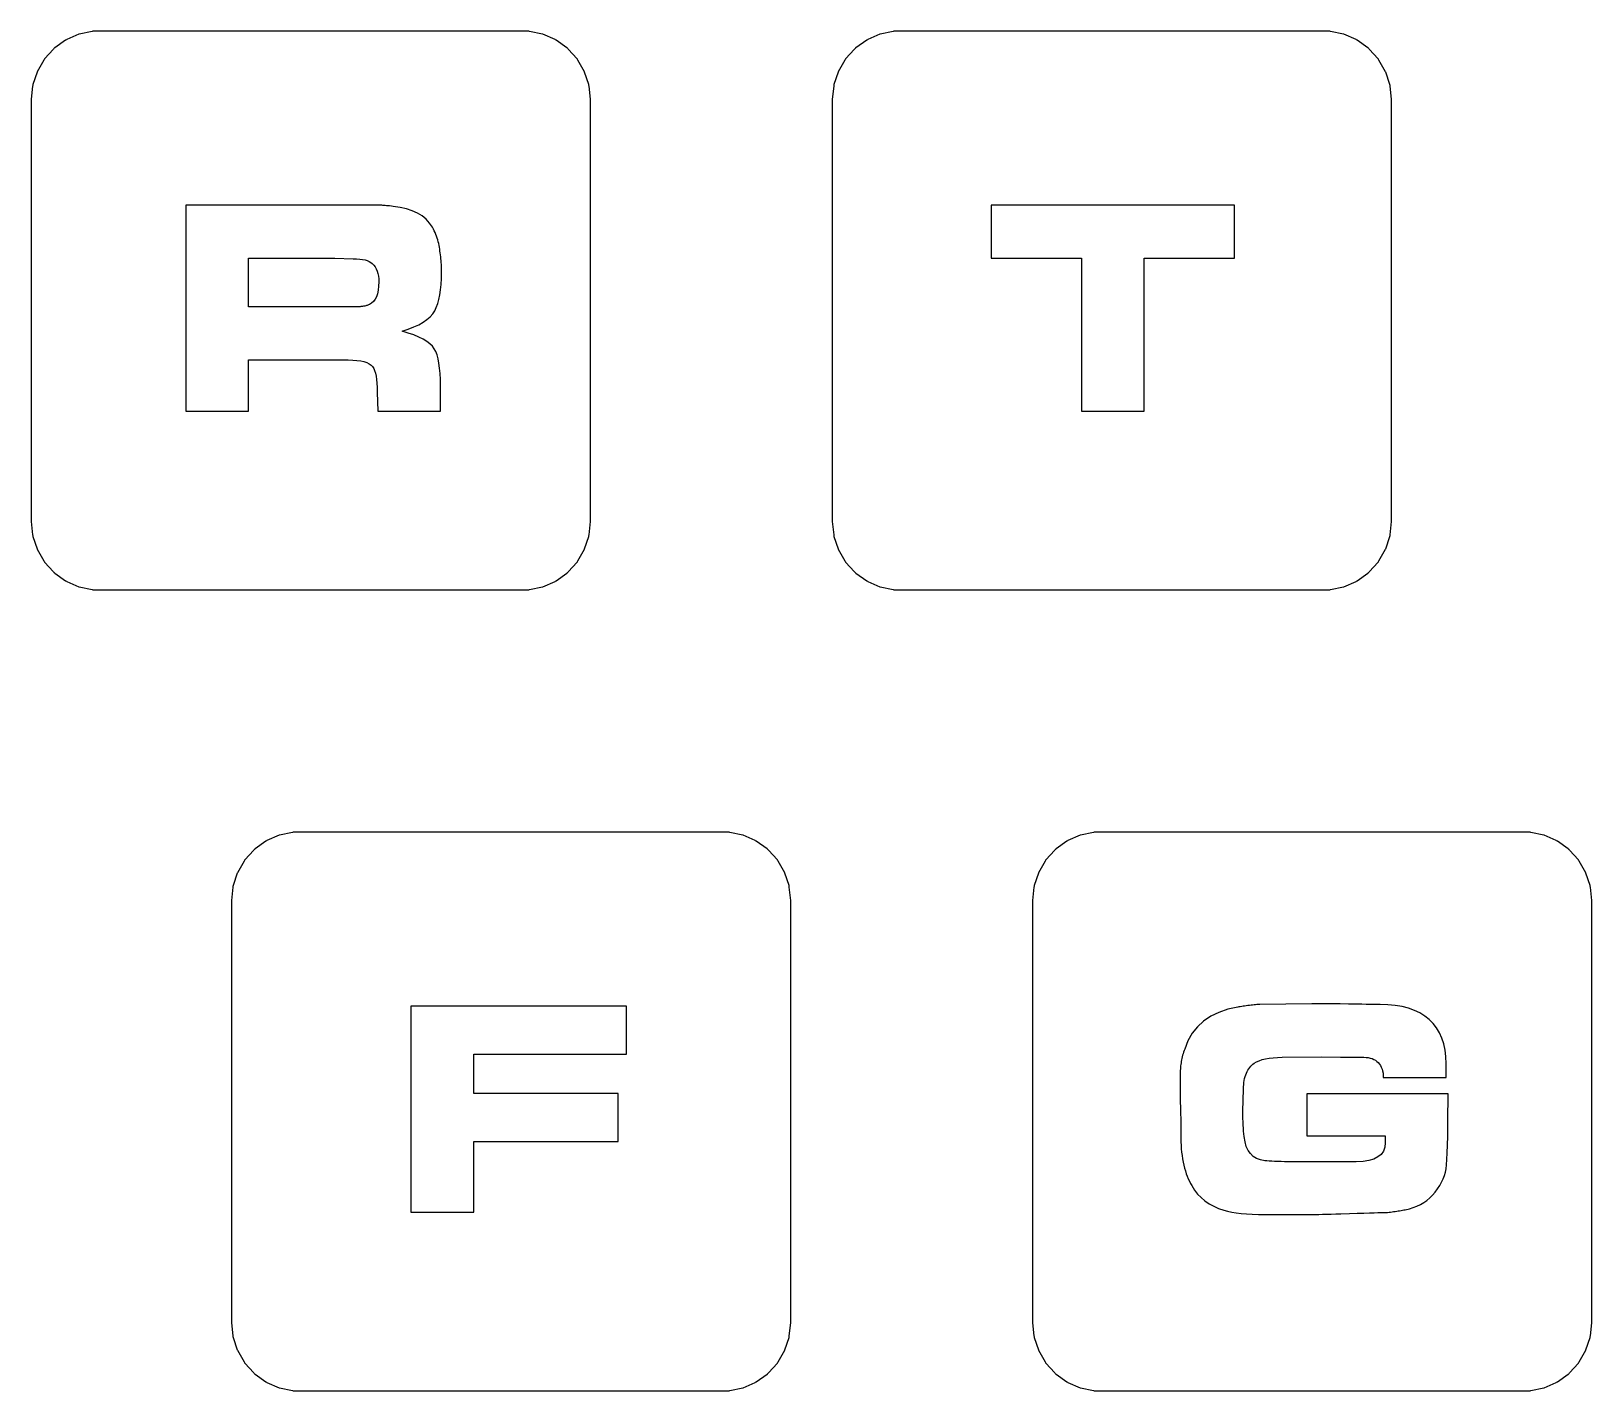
# Model space of a CAD drawing. Header units: millimetres. Extents: x -16 to 249, y -82 to 7.
# Drawn here: x 59.87 to 96.88, y -44.12 to -11.88 of the extents above; entities that cross this region are included whole.
import ezdxf

# ---------------------------------------------------------------- set-up
doc = ezdxf.new("R2010")
doc.units = ezdxf.units.MM
doc.layers.get('0').update_dxf_attribs({"lineweight": 25, "true_color": 0xffffff})

msp = doc.modelspace()

# ---------------------------------------------------------------- linework, layer by layer
for p, q in [((60.6836, -12.0859), (60.4299, -12.2702)), ((60.7008, -12.0783), (60.6836, -12.0859)), ((60.7089, -12.0746), (60.7008, -12.0783)), ((60.9954, -11.9471), (60.7089, -12.0746)), ((61.0042, -11.9452), (60.9954, -11.9471)), ((61.3109, -11.88), (61.0042, -11.9452)), ((61.3293, -11.8761), (61.3109, -11.88)), ((71.6707, -11.8761), (61.3293, -11.8761)), ((71.6891, -11.88), (71.6707, -11.8761)), ((71.9958, -11.9452), (71.6891, -11.88)), ((72.0046, -11.9471), (71.9958, -11.9452)), ((72.2911, -12.0746), (72.0046, -11.9471)), ((72.2992, -12.0783), (72.2911, -12.0746)), ((72.3164, -12.0859), (72.2992, -12.0783)), ((72.5701, -12.2702), (72.3164, -12.0859)), ((79.6836, -12.0859), (79.4299, -12.2702)), ((79.7008, -12.0783), (79.6836, -12.0859)), ((79.7089, -12.0746), (79.7008, -12.0783)), ((79.9954, -11.9471), (79.7089, -12.0746)), ((80.0042, -11.9452), (79.9954, -11.9471)), ((80.3109, -11.88), (80.0042, -11.9452)), ((80.3293, -11.8761), (80.3109, -11.88)), ((90.6707, -11.8761), (80.3293, -11.8761)), ((90.6891, -11.88), (90.6707, -11.8761)), ((90.9958, -11.9452), (90.6891, -11.88)), ((91.0046, -11.9471), (90.9958, -11.9452)), ((91.2911, -12.0746), (91.0046, -11.9471)), ((91.2992, -12.0783), (91.2911, -12.0746)), ((91.3164, -12.0859), (91.2992, -12.0783)), ((91.5701, -12.2702), (91.3164, -12.0859)), ((60.1651, -12.5643), (60.0083, -12.8359)), ((60.1745, -12.548), (60.1651, -12.5643)), ((60.179, -12.5402), (60.1745, -12.548)), ((60.185, -12.5336), (60.179, -12.5402)), ((60.3948, -12.3005), (60.185, -12.5336)), ((60.4074, -12.2866), (60.3948, -12.3005)), ((60.4146, -12.2813), (60.4074, -12.2866)), ((60.4299, -12.2702), (60.4146, -12.2813)), ((72.5854, -12.2813), (72.5701, -12.2702)), ((72.5926, -12.2866), (72.5854, -12.2813)), ((72.6052, -12.3005), (72.5926, -12.2866)), ((72.815, -12.5336), (72.6052, -12.3005)), ((72.821, -12.5402), (72.815, -12.5336)), ((72.8255, -12.548), (72.821, -12.5402)), ((72.8349, -12.5643), (72.8255, -12.548)), ((72.9917, -12.8359), (72.8349, -12.5643)), ((79.1651, -12.5643), (79.0083, -12.8359)), ((79.1745, -12.548), (79.1651, -12.5643)), ((79.179, -12.5402), (79.1745, -12.548)), ((79.185, -12.5336), (79.179, -12.5402)), ((79.3948, -12.3005), (79.185, -12.5336)), ((79.4074, -12.2866), (79.3948, -12.3005)), ((79.4146, -12.2813), (79.4074, -12.2866)), ((79.4299, -12.2702), (79.4146, -12.2813)), ((91.5854, -12.2813), (91.5701, -12.2702)), ((91.5926, -12.2866), (91.5854, -12.2813)), ((91.6052, -12.3005), (91.5926, -12.2866)), ((91.815, -12.5336), (91.6052, -12.3005)), ((91.821, -12.5402), (91.815, -12.5336)), ((91.8255, -12.548), (91.821, -12.5402)), ((91.8349, -12.5643), (91.8255, -12.548)), ((91.9917, -12.8359), (91.8349, -12.5643)), ((60.0056, -12.8444), (59.9086, -13.1426)), ((60.0083, -12.8359), (60.0056, -12.8444)), ((72.9944, -12.8444), (72.9917, -12.8359)), ((73.0914, -13.1426), (72.9944, -12.8444)), ((79.0056, -12.8444), (78.9086, -13.1426)), ((79.0083, -12.8359), (79.0056, -12.8444)), ((91.9944, -12.8444), (91.9917, -12.8359)), ((92.0914, -13.1426), (91.9944, -12.8444)), ((59.9009, -13.1792), (59.8681, -13.4911)), ((59.9028, -13.1605), (59.9009, -13.1792)), ((59.9086, -13.1426), (59.9028, -13.1605)), ((73.0972, -13.1605), (73.0914, -13.1426)), ((73.0991, -13.1792), (73.0972, -13.1605)), ((73.1319, -13.4911), (73.0991, -13.1792)), ((78.9009, -13.1792), (78.8681, -13.4911)), ((78.9028, -13.1605), (78.9009, -13.1792)), ((78.9086, -13.1426), (78.9028, -13.1605)), ((92.0972, -13.1605), (92.0914, -13.1426)), ((92.0991, -13.1792), (92.0972, -13.1605)), ((92.1319, -13.4911), (92.0991, -13.1792)), ((59.8681, -13.4911), (59.8671, -13.5)), ((59.8671, -13.5), (59.8671, -23.5)), ((73.1329, -13.5), (73.1319, -13.4911)), ((73.1329, -23.5), (73.1329, -13.5)), ((78.8681, -13.4911), (78.8671, -13.5)), ((78.8671, -13.5), (78.8671, -23.5)), ((92.1329, -13.5), (92.1319, -13.4911)), ((92.1329, -23.5), (92.1329, -13.5)), ((67.8466, -15.9986), (63.5335, -15.9986)), ((63.5335, -15.9986), (63.5335, -20.8869)), ((67.9053, -15.9987), (67.8466, -15.9986)), ((67.9592, -15.9989), (67.9053, -15.9987)), ((68.0083, -15.9994), (67.9592, -15.9989)), ((68.0526, -16.0001), (68.0083, -15.9994)), ((68.0922, -16.0009), (68.0526, -16.0001)), ((68.127, -16.002), (68.0922, -16.0009)), ((68.157, -16.0033), (68.127, -16.002)), ((68.1823, -16.0047), (68.157, -16.0033)), ((68.2066, -16.0064), (68.1823, -16.0047)), ((68.2336, -16.0086), (68.2066, -16.0064)), ((68.2633, -16.0113), (68.2336, -16.0086)), ((68.2957, -16.0144), (68.2633, -16.0113)), ((68.3309, -16.0179), (68.2957, -16.0144)), ((68.3689, -16.0219), (68.3309, -16.0179)), ((68.4095, -16.0263), (68.3689, -16.0219)), ((68.4529, -16.0311), (68.4095, -16.0263)), ((68.617, -16.054), (68.4529, -16.0311)), ((68.7675, -16.0881), (68.617, -16.054)), ((68.9044, -16.1334), (68.7675, -16.0881)), ((69.0277, -16.1899), (68.9044, -16.1334)), ((69.1373, -16.2576), (69.0277, -16.1899)), ((69.2334, -16.3365), (69.1373, -16.2576)), ((88.4064, -15.9986), (82.6366, -15.9986)), ((82.6366, -15.9986), (82.6366, -17.2581)), ((88.4064, -17.2581), (88.4064, -15.9986)), ((69.3159, -16.4265), (69.2334, -16.3365)), ((69.3847, -16.5278), (69.3159, -16.4265)), ((69.4073, -16.5688), (69.3847, -16.5278)), ((69.4284, -16.6103), (69.4073, -16.5688)), ((69.448, -16.6523), (69.4284, -16.6103)), ((69.4661, -16.6947), (69.448, -16.6523)), ((69.4826, -16.7377), (69.4661, -16.6947)), ((69.4976, -16.7813), (69.4826, -16.7377)), ((69.5111, -16.8253), (69.4976, -16.7813)), ((69.523, -16.8698), (69.5111, -16.8253)), ((69.5319, -16.9137), (69.523, -16.8698)), ((69.5403, -16.9577), (69.5319, -16.9137)), ((69.5482, -17.002), (69.5403, -16.9577)), ((69.5556, -17.0464), (69.5482, -17.002)), ((65.0227, -18.4139), (65.0227, -17.2581)), ((65.0227, -17.2581), (67.0694, -17.2581)), ((67.0694, -17.2581), (67.5048, -17.2734)), ((67.5048, -17.2734), (67.5848, -17.2752)), ((67.5848, -17.2752), (67.6582, -17.2804)), ((67.6582, -17.2804), (67.7247, -17.289)), ((67.7247, -17.289), (67.7845, -17.3011)), ((67.7845, -17.3011), (67.8376, -17.3167)), ((67.8376, -17.3167), (67.884, -17.3357)), ((67.884, -17.3357), (67.9236, -17.3582)), ((67.9236, -17.3582), (67.9565, -17.3842)), ((67.9565, -17.3842), (67.9927, -17.4225)), ((69.5625, -17.091), (69.5556, -17.0464)), ((69.5688, -17.1358), (69.5625, -17.091)), ((69.5747, -17.1808), (69.5688, -17.1358)), ((69.58, -17.226), (69.5747, -17.1808)), ((69.5848, -17.2715), (69.58, -17.226)), ((69.5889, -17.3172), (69.5848, -17.2715)), ((69.5924, -17.3633), (69.5889, -17.3172)), ((69.5953, -17.4097), (69.5924, -17.3633)), ((82.6366, -17.2581), (84.7769, -17.2581)), ((84.7769, -17.2581), (84.7769, -20.8869)), ((86.2661, -20.8869), (86.2661, -17.2581)), ((86.2661, -17.2581), (88.4064, -17.2581)), ((67.9927, -17.4225), (68.0241, -17.4655)), ((68.0241, -17.4655), (68.0507, -17.5132)), ((68.0507, -17.5132), (68.0724, -17.5657)), ((68.0724, -17.5657), (68.0894, -17.623)), ((68.0894, -17.623), (68.1014, -17.685)), ((68.1014, -17.685), (68.1087, -17.7517)), ((68.1087, -17.7517), (68.1111, -17.8232)), ((69.5902, -17.8827), (69.5978, -17.7454)), ((69.5975, -17.4565), (69.5953, -17.4097)), ((69.5991, -17.5035), (69.5975, -17.4565)), ((69.5978, -17.7454), (69.6004, -17.5985)), ((69.6, -17.5508), (69.5991, -17.5035)), ((69.6004, -17.5985), (69.6, -17.5508)), ((68.0796, -18.102), (68.0551, -18.1739)), ((68.0971, -18.0196), (68.0796, -18.102)), ((68.1076, -17.9266), (68.0971, -18.0196)), ((68.1111, -17.8232), (68.1076, -17.9266)), ((69.5368, -18.2375), (69.5597, -18.1288)), ((69.5597, -18.1288), (69.5775, -18.0105)), ((69.5775, -18.0105), (69.5902, -17.8827)), ((67.5781, -18.4139), (65.0227, -18.4139)), ((67.6012, -18.4137), (67.5781, -18.4139)), ((67.6237, -18.4131), (67.6012, -18.4137)), ((67.6457, -18.4122), (67.6237, -18.4131)), ((67.6671, -18.4108), (67.6457, -18.4122)), ((67.6879, -18.4091), (67.6671, -18.4108)), ((67.7081, -18.407), (67.6879, -18.4091)), ((67.7278, -18.4045), (67.7081, -18.407)), ((67.7469, -18.4016), (67.7278, -18.4045)), ((67.7656, -18.3982), (67.7469, -18.4016)), ((67.7839, -18.3942), (67.7656, -18.3982)), ((67.8019, -18.3895), (67.7839, -18.3942)), ((67.8197, -18.3842), (67.8019, -18.3895)), ((67.837, -18.3782), (67.8197, -18.3842)), ((67.8541, -18.3716), (67.837, -18.3782)), ((67.8709, -18.3644), (67.8541, -18.3716)), ((67.8873, -18.3565), (67.8709, -18.3644)), ((67.9398, -18.3266), (67.8873, -18.3565)), ((67.9852, -18.2862), (67.9398, -18.3266)), ((68.0237, -18.2354), (67.9852, -18.2862)), ((68.0551, -18.1739), (68.0237, -18.2354)), ((69.3899, -18.5799), (69.4376, -18.5064)), ((69.4376, -18.5064), (69.4757, -18.4263)), ((69.4757, -18.4263), (69.5088, -18.3367)), ((69.5088, -18.3367), (69.5368, -18.2375)), ((68.9417, -18.8919), (69.0593, -18.8369)), ((69.0593, -18.8369), (69.163, -18.7782)), ((69.163, -18.7782), (69.2526, -18.7158)), ((69.2526, -18.7158), (69.3282, -18.6497)), ((69.3282, -18.6497), (69.3899, -18.5799)), ((68.6645, -18.9909), (68.8101, -18.9432)), ((68.8109, -19.0348), (68.6645, -18.9909)), ((68.8101, -18.9432), (68.9417, -18.8919)), ((68.9426, -19.081), (68.8109, -19.0348)), ((69.0598, -19.1296), (68.9426, -19.081)), ((69.1625, -19.1806), (69.0598, -19.1296)), ((69.2505, -19.2339), (69.1625, -19.1806)), ((69.3241, -19.2896), (69.2505, -19.2339)), ((69.383, -19.3476), (69.3241, -19.2896)), ((69.4274, -19.4079), (69.383, -19.3476)), ((69.4623, -19.4755), (69.4274, -19.4079)), ((69.4924, -19.5553), (69.4623, -19.4755)), ((69.518, -19.6472), (69.4924, -19.5553)), ((65.0227, -20.8869), (65.0227, -19.6734)), ((65.0227, -19.6734), (67.3868, -19.6734)), ((67.3868, -19.6734), (67.4956, -19.6759)), ((67.4956, -19.6759), (67.5938, -19.6833)), ((67.5938, -19.6833), (67.6817, -19.6958)), ((67.6817, -19.6958), (67.7591, -19.7131)), ((67.7591, -19.7131), (67.8262, -19.7355)), ((67.8262, -19.7355), (67.8827, -19.7628)), ((67.8827, -19.7628), (67.9289, -19.795)), ((67.9289, -19.795), (67.9646, -19.8322)), ((67.9646, -19.8322), (67.9904, -19.8728)), ((67.9904, -19.8728), (68.0127, -19.9234)), ((68.0127, -19.9234), (68.0316, -19.9838)), ((68.0316, -19.9838), (68.047, -20.0542)), ((69.5389, -19.7512), (69.518, -19.6472)), ((69.5551, -19.8674), (69.5389, -19.7512)), ((69.5667, -19.9957), (69.5551, -19.8674)), ((68.047, -20.0542), (68.0591, -20.1344)), ((68.0591, -20.1344), (68.0676, -20.2247)), ((68.0676, -20.2247), (68.0728, -20.3248)), ((68.0728, -20.3248), (68.0745, -20.4349)), ((69.5737, -20.1362), (69.5667, -19.9957)), ((69.576, -20.2888), (69.5737, -20.1362)), ((69.576, -20.8869), (69.576, -20.2888)), ((68.0745, -20.4349), (68.0867, -20.8869)), ((63.5335, -20.8869), (65.0227, -20.8869)), ((68.0867, -20.8869), (69.576, -20.8869)), ((84.7769, -20.8869), (86.2661, -20.8869)), ((59.8671, -23.5), (59.8681, -23.5089)), ((59.8681, -23.5089), (59.9009, -23.8208)), ((73.0991, -23.8208), (73.1319, -23.5089)), ((73.1319, -23.5089), (73.1329, -23.5)), ((78.8671, -23.5), (78.8681, -23.5089)), ((78.8681, -23.5089), (78.9009, -23.8208)), ((92.0991, -23.8208), (92.1319, -23.5089)), ((92.1319, -23.5089), (92.1329, -23.5)), ((59.9009, -23.8208), (59.9028, -23.8395)), ((59.9028, -23.8395), (59.9086, -23.8574)), ((59.9086, -23.8574), (60.0056, -24.1556)), ((72.9944, -24.1556), (73.0914, -23.8574)), ((73.0914, -23.8574), (73.0972, -23.8395)), ((73.0972, -23.8395), (73.0991, -23.8208)), ((78.9009, -23.8208), (78.9028, -23.8395)), ((78.9028, -23.8395), (78.9086, -23.8574)), ((78.9086, -23.8574), (79.0056, -24.1556)), ((91.9944, -24.1556), (92.0914, -23.8574)), ((92.0914, -23.8574), (92.0972, -23.8395)), ((92.0972, -23.8395), (92.0991, -23.8208)), ((60.0056, -24.1556), (60.0083, -24.1641)), ((60.0083, -24.1641), (60.1651, -24.4357)), ((72.8349, -24.4357), (72.9917, -24.1641)), ((72.9917, -24.1641), (72.9944, -24.1556)), ((79.0056, -24.1556), (79.0083, -24.1641)), ((79.0083, -24.1641), (79.1651, -24.4357)), ((91.8349, -24.4357), (91.9917, -24.1641)), ((91.9917, -24.1641), (91.9944, -24.1556)), ((60.1651, -24.4357), (60.1745, -24.452)), ((60.1745, -24.452), (60.179, -24.4598)), ((60.179, -24.4598), (60.185, -24.4664)), ((60.185, -24.4664), (60.3948, -24.6995)), ((60.3948, -24.6995), (60.4074, -24.7134)), ((60.4074, -24.7134), (60.4146, -24.7187)), ((60.4146, -24.7187), (60.4299, -24.7298)), ((60.4299, -24.7298), (60.6836, -24.9141)), ((72.3164, -24.9141), (72.5701, -24.7298)), ((72.5701, -24.7298), (72.5854, -24.7187)), ((72.5854, -24.7187), (72.5926, -24.7134)), ((72.5926, -24.7134), (72.6052, -24.6995)), ((72.6052, -24.6995), (72.815, -24.4664)), ((72.815, -24.4664), (72.821, -24.4598)), ((72.821, -24.4598), (72.8255, -24.452)), ((72.8255, -24.452), (72.8349, -24.4357)), ((79.1651, -24.4357), (79.1745, -24.452)), ((79.1745, -24.452), (79.179, -24.4598)), ((79.179, -24.4598), (79.185, -24.4664)), ((79.185, -24.4664), (79.3948, -24.6995)), ((79.3948, -24.6995), (79.4074, -24.7134)), ((79.4074, -24.7134), (79.4146, -24.7187)), ((79.4146, -24.7187), (79.4299, -24.7298)), ((79.4299, -24.7298), (79.6836, -24.9141)), ((91.3164, -24.9141), (91.5701, -24.7298)), ((91.5701, -24.7298), (91.5854, -24.7187)), ((91.5854, -24.7187), (91.5926, -24.7134)), ((91.5926, -24.7134), (91.6052, -24.6995)), ((91.6052, -24.6995), (91.815, -24.4664)), ((91.815, -24.4664), (91.821, -24.4598)), ((91.821, -24.4598), (91.8255, -24.452)), ((91.8255, -24.452), (91.8349, -24.4357)), ((60.6836, -24.9141), (60.7008, -24.9217)), ((60.7008, -24.9217), (60.7089, -24.9254)), ((60.7089, -24.9254), (60.9954, -25.0529)), ((60.9954, -25.0529), (61.0042, -25.0548)), ((61.0042, -25.0548), (61.3109, -25.12)), ((61.3109, -25.12), (61.3293, -25.1239)), ((61.3293, -25.1239), (71.6707, -25.1239)), ((71.6707, -25.1239), (71.6891, -25.12)), ((71.6891, -25.12), (71.9958, -25.0548)), ((71.9958, -25.0548), (72.0046, -25.0529)), ((72.0046, -25.0529), (72.2911, -24.9254)), ((72.2911, -24.9254), (72.2992, -24.9217)), ((72.2992, -24.9217), (72.3164, -24.9141)), ((79.6836, -24.9141), (79.7008, -24.9217)), ((79.7008, -24.9217), (79.7089, -24.9254)), ((79.7089, -24.9254), (79.9954, -25.0529)), ((79.9954, -25.0529), (80.0042, -25.0548)), ((80.0042, -25.0548), (80.3109, -25.12)), ((80.3109, -25.12), (80.3293, -25.1239)), ((80.3293, -25.1239), (90.6707, -25.1239)), ((90.6707, -25.1239), (90.6891, -25.12)), ((90.6891, -25.12), (90.9958, -25.0548)), ((90.9958, -25.0548), (91.0046, -25.0529)), ((91.0046, -25.0529), (91.2911, -24.9254)), ((91.2911, -24.9254), (91.2992, -24.9217)), ((91.2992, -24.9217), (91.3164, -24.9141)), ((65.4336, -31.0859), (65.1799, -31.2702)), ((65.4508, -31.0783), (65.4336, -31.0859)), ((65.4589, -31.0746), (65.4508, -31.0783)), ((65.7454, -30.9471), (65.4589, -31.0746)), ((65.7542, -30.9452), (65.7454, -30.9471)), ((66.0609, -30.88), (65.7542, -30.9452)), ((66.0793, -30.8761), (66.0609, -30.88)), ((76.4207, -30.8761), (66.0793, -30.8761)), ((76.4391, -30.88), (76.4207, -30.8761)), ((76.7458, -30.9452), (76.4391, -30.88)), ((76.7546, -30.9471), (76.7458, -30.9452)), ((77.0411, -31.0746), (76.7546, -30.9471)), ((77.0492, -31.0783), (77.0411, -31.0746)), ((77.0664, -31.0859), (77.0492, -31.0783)), ((77.3201, -31.2702), (77.0664, -31.0859)), ((84.4336, -31.0859), (84.1799, -31.2702)), ((84.4508, -31.0783), (84.4336, -31.0859)), ((84.4589, -31.0746), (84.4508, -31.0783)), ((84.7454, -30.9471), (84.4589, -31.0746)), ((84.7542, -30.9452), (84.7454, -30.9471)), ((85.0609, -30.88), (84.7542, -30.9452)), ((85.0793, -30.8761), (85.0609, -30.88)), ((95.4207, -30.8761), (85.0793, -30.8761)), ((95.4391, -30.88), (95.4207, -30.8761)), ((95.7458, -30.9452), (95.4391, -30.88)), ((95.7546, -30.9471), (95.7458, -30.9452)), ((96.0411, -31.0746), (95.7546, -30.9471)), ((96.0492, -31.0783), (96.0411, -31.0746)), ((96.0664, -31.0859), (96.0492, -31.0783)), ((96.3201, -31.2702), (96.0664, -31.0859)), ((65.1448, -31.3005), (64.935, -31.5336)), ((65.1574, -31.2866), (65.1448, -31.3005)), ((65.1646, -31.2813), (65.1574, -31.2866)), ((65.1799, -31.2702), (65.1646, -31.2813)), ((77.3354, -31.2813), (77.3201, -31.2702)), ((77.3426, -31.2866), (77.3354, -31.2813)), ((77.3552, -31.3005), (77.3426, -31.2866)), ((77.565, -31.5336), (77.3552, -31.3005)), ((84.1448, -31.3005), (83.935, -31.5336)), ((84.1574, -31.2866), (84.1448, -31.3005)), ((84.1646, -31.2813), (84.1574, -31.2866)), ((84.1799, -31.2702), (84.1646, -31.2813)), ((96.3354, -31.2813), (96.3201, -31.2702)), ((96.3426, -31.2866), (96.3354, -31.2813)), ((96.3552, -31.3005), (96.3426, -31.2866)), ((96.565, -31.5336), (96.3552, -31.3005)), ((64.9151, -31.5643), (64.7583, -31.8359)), ((64.9245, -31.548), (64.9151, -31.5643)), ((64.929, -31.5402), (64.9245, -31.548)), ((64.935, -31.5336), (64.929, -31.5402)), ((77.571, -31.5402), (77.565, -31.5336)), ((77.5755, -31.548), (77.571, -31.5402)), ((77.5849, -31.5643), (77.5755, -31.548)), ((77.7417, -31.8359), (77.5849, -31.5643)), ((83.9151, -31.5643), (83.7583, -31.8359)), ((83.9245, -31.548), (83.9151, -31.5643)), ((83.929, -31.5402), (83.9245, -31.548)), ((83.935, -31.5336), (83.929, -31.5402)), ((96.571, -31.5402), (96.565, -31.5336)), ((96.5755, -31.548), (96.571, -31.5402)), ((96.5849, -31.5643), (96.5755, -31.548)), ((96.7417, -31.8359), (96.5849, -31.5643)), ((64.6509, -32.1792), (64.6181, -32.4911)), ((64.6528, -32.1605), (64.6509, -32.1792)), ((64.6586, -32.1426), (64.6528, -32.1605)), ((64.7556, -31.8444), (64.6586, -32.1426)), ((64.7583, -31.8359), (64.7556, -31.8444)), ((77.7444, -31.8444), (77.7417, -31.8359)), ((77.8414, -32.1426), (77.7444, -31.8444)), ((77.8472, -32.1605), (77.8414, -32.1426)), ((77.8491, -32.1792), (77.8472, -32.1605)), ((77.8819, -32.4911), (77.8491, -32.1792)), ((83.6509, -32.1792), (83.6181, -32.4911)), ((83.6528, -32.1605), (83.6509, -32.1792)), ((83.6586, -32.1426), (83.6528, -32.1605)), ((83.7556, -31.8444), (83.6586, -32.1426)), ((83.7583, -31.8359), (83.7556, -31.8444)), ((96.7444, -31.8444), (96.7417, -31.8359)), ((96.8414, -32.1426), (96.7444, -31.8444)), ((96.8472, -32.1605), (96.8414, -32.1426)), ((96.8491, -32.1792), (96.8472, -32.1605)), ((96.8819, -32.4911), (96.8491, -32.1792)), ((64.6181, -32.4911), (64.6171, -32.5)), ((64.6171, -32.5), (64.6171, -42.5)), ((77.8829, -32.5), (77.8819, -32.4911)), ((77.8829, -42.5), (77.8829, -32.5)), ((83.6181, -32.4911), (83.6171, -32.5)), ((83.6171, -32.5), (83.6171, -42.5)), ((96.8829, -32.5), (96.8819, -32.4911)), ((96.8829, -42.5), (96.8829, -32.5)), ((73.99, -34.9986), (68.8753, -34.9986)), ((68.8753, -34.9986), (68.8753, -39.8869)), ((73.99, -36.139), (73.99, -34.9986)), ((88.0345, -35.1481), (87.8436, -35.2414)), ((88.248, -35.0754), (88.0345, -35.1481)), ((88.4839, -35.0233), (88.248, -35.0754)), ((88.5141, -35.0182), (88.4839, -35.0233)), ((88.5455, -35.0131), (88.5141, -35.0182)), ((88.5784, -35.008), (88.5455, -35.0131)), ((88.6125, -35.0029), (88.5784, -35.008)), ((88.6481, -34.9978), (88.6125, -35.0029)), ((88.6849, -34.9927), (88.6481, -34.9978)), ((88.7231, -34.9876), (88.6849, -34.9927)), ((88.7626, -34.9825), (88.7231, -34.9876)), ((88.8017, -34.9778), (88.7626, -34.9825)), ((88.8385, -34.9736), (88.8017, -34.9778)), ((88.8731, -34.9701), (88.8385, -34.9736)), ((88.9055, -34.9672), (88.8731, -34.9701)), ((88.9357, -34.965), (88.9055, -34.9672)), ((88.9636, -34.9634), (88.9357, -34.965)), ((88.9894, -34.9624), (88.9636, -34.9634)), ((89.0128, -34.9621), (88.9894, -34.9624)), ((90.2417, -34.9429), (89.0128, -34.9621)), ((90.3356, -34.943), (90.2417, -34.9429)), ((90.4304, -34.9434), (90.3356, -34.943)), ((90.5259, -34.9439), (90.4304, -34.9434)), ((90.6221, -34.9447), (90.5259, -34.9439)), ((90.7192, -34.9457), (90.6221, -34.9447)), ((90.8169, -34.947), (90.7192, -34.9457)), ((90.9155, -34.9484), (90.8169, -34.947)), ((91.1152, -34.9519), (90.9155, -34.9484)), ((91.2172, -34.9536), (91.1152, -34.9519)), ((91.3207, -34.9552), (91.2172, -34.9536)), ((91.4258, -34.9567), (91.3207, -34.9552)), ((91.5323, -34.9582), (91.4258, -34.9567)), ((91.6404, -34.9596), (91.5323, -34.9582)), ((91.75, -34.9609), (91.6404, -34.9596)), ((91.8612, -34.9621), (91.75, -34.9609)), ((92.0476, -34.9677), (91.8612, -34.9621)), ((92.2225, -34.9844), (92.0476, -34.9677)), ((92.3859, -35.0123), (92.2225, -34.9844)), ((92.5376, -35.0514), (92.3859, -35.0123)), ((92.6778, -35.1016), (92.5376, -35.0514)), ((92.8064, -35.1629), (92.6778, -35.1016)), ((92.9235, -35.2354), (92.8064, -35.1629)), ((87.5292, -35.4901), (87.4058, -35.6453)), ((87.6752, -35.3554), (87.5292, -35.4901)), ((87.8436, -35.2414), (87.6752, -35.3554)), ((93.0289, -35.3191), (92.9235, -35.2354)), ((93.1224, -35.4135), (93.0289, -35.3191)), ((93.2034, -35.5183), (93.1224, -35.4135)), ((93.2719, -35.6335), (93.2034, -35.5183)), ((87.3049, -35.8212), (87.2265, -36.0177)), ((87.4058, -35.6453), (87.3049, -35.8212)), ((93.328, -35.7591), (93.2719, -35.6335)), ((93.3716, -35.8951), (93.328, -35.7591)), ((93.4028, -36.0415), (93.3716, -35.8951)), ((70.3645, -37.0722), (70.3645, -36.139)), ((70.3645, -36.139), (73.99, -36.139)), ((87.1518, -36.2754), (87.1452, -36.3112)), ((87.1594, -36.2394), (87.1518, -36.2754)), ((87.1681, -36.2031), (87.1594, -36.2394)), ((87.1777, -36.1665), (87.1681, -36.2031)), ((87.1884, -36.1297), (87.1777, -36.1665)), ((87.2001, -36.0926), (87.1884, -36.1297)), ((87.2128, -36.0553), (87.2001, -36.0926)), ((87.2265, -36.0177), (87.2128, -36.0553)), ((88.9955, -36.2942), (89.0675, -36.2697)), ((89.0675, -36.2697), (89.1471, -36.2496)), ((89.1471, -36.2496), (89.2343, -36.234)), ((89.2343, -36.234), (89.3292, -36.2229)), ((89.3292, -36.2229), (89.4317, -36.2162)), ((89.4317, -36.2162), (89.5418, -36.214)), ((89.5418, -36.214), (90.4695, -36.2025)), ((90.4695, -36.2025), (90.9235, -36.2092)), ((90.9235, -36.2092), (90.9904, -36.2101)), ((90.9904, -36.2101), (91.0567, -36.211)), ((91.0567, -36.211), (91.1214, -36.2118)), ((91.1214, -36.2118), (91.1844, -36.2125)), ((91.1844, -36.2125), (91.2457, -36.213)), ((91.2457, -36.213), (91.3054, -36.2134)), ((91.3054, -36.2134), (91.3634, -36.2137)), ((91.3634, -36.2137), (91.4198, -36.2139)), ((91.4198, -36.2139), (91.4746, -36.214)), ((91.4746, -36.214), (91.528, -36.2159)), ((91.528, -36.2159), (91.5783, -36.2218)), ((91.5783, -36.2218), (91.6256, -36.2317)), ((91.6256, -36.2317), (91.6699, -36.2455)), ((91.6699, -36.2455), (91.7111, -36.2632)), ((91.7111, -36.2632), (91.7492, -36.2849)), ((93.4215, -36.1983), (93.4028, -36.0415)), ((93.4277, -36.3655), (93.4215, -36.1983)), ((87.1211, -36.5608), (87.1167, -36.9592)), ((87.1223, -36.5252), (87.1211, -36.5608)), ((87.1242, -36.4895), (87.1223, -36.5252)), ((87.1269, -36.4538), (87.1242, -36.4895)), ((87.1303, -36.4182), (87.1269, -36.4538)), ((87.1345, -36.3825), (87.1303, -36.4182)), ((87.1395, -36.3469), (87.1345, -36.3825)), ((87.1452, -36.3112), (87.1395, -36.3469)), ((88.66, -36.6716), (88.6736, -36.6301)), ((88.6736, -36.6301), (88.6893, -36.5908)), ((88.6893, -36.5908), (88.7069, -36.5537)), ((88.7069, -36.5537), (88.7261, -36.5188)), ((88.7261, -36.5188), (88.7468, -36.4862)), ((88.7468, -36.4862), (88.7692, -36.4558)), ((88.7692, -36.4558), (88.7931, -36.4277)), ((88.7931, -36.4277), (88.8187, -36.4017)), ((88.8187, -36.4017), (88.8458, -36.378)), ((88.8458, -36.378), (88.8745, -36.3565)), ((88.8745, -36.3565), (88.9312, -36.3231)), ((88.9312, -36.3231), (88.9955, -36.2942)), ((91.7492, -36.2849), (91.7843, -36.3105)), ((91.7843, -36.3105), (91.8163, -36.3401)), ((91.8163, -36.3401), (91.845, -36.3732)), ((91.845, -36.3732), (91.8698, -36.4095)), ((91.8698, -36.4095), (91.8907, -36.4489)), ((91.8907, -36.4489), (91.9079, -36.4916)), ((91.9079, -36.4916), (91.9213, -36.5374)), ((91.9213, -36.5374), (91.9308, -36.5864)), ((91.9308, -36.5864), (91.9365, -36.6386)), ((91.9365, -36.6386), (91.9384, -36.694)), ((93.4277, -36.694), (93.4277, -36.3655)), ((87.1167, -36.9592), (87.1169, -36.9841)), ((87.1169, -36.9841), (87.1177, -37.028)), ((88.6059, -37.4931), (88.6222, -36.9676)), ((88.6222, -36.9676), (88.6232, -36.9127)), ((88.6232, -36.9127), (88.6264, -36.86)), ((88.6264, -36.86), (88.6316, -36.8096)), ((88.6316, -36.8096), (88.639, -36.7614)), ((88.639, -36.7614), (88.6484, -36.7154)), ((88.6484, -36.7154), (88.66, -36.6716)), ((91.9384, -36.694), (93.4277, -36.694)), ((73.7906, -37.0722), (70.3645, -37.0722)), ((73.7906, -38.2126), (73.7906, -37.0722)), ((87.1177, -37.028), (87.119, -37.091)), ((87.119, -37.091), (87.1207, -37.1732)), ((87.1207, -37.1732), (87.123, -37.2745)), ((87.123, -37.2745), (87.1258, -37.3948)), ((93.4725, -37.0818), (90.1277, -37.0818)), ((90.1277, -37.0818), (90.1277, -38.0802)), ((93.4717, -37.5612), (93.4725, -37.2568)), ((93.4725, -37.2568), (93.4725, -37.0818)), ((87.1258, -37.3948), (87.1291, -37.5343)), ((87.1291, -37.5343), (87.1329, -37.6928)), ((87.1329, -37.6928), (87.1339, -37.7363)), ((87.1339, -37.7363), (87.1347, -37.783)), ((88.6064, -37.5809), (88.6059, -37.4931)), ((88.608, -37.6652), (88.6064, -37.5809)), ((88.6105, -37.7459), (88.608, -37.6652)), ((88.6141, -37.8231), (88.6105, -37.7459)), ((93.4695, -37.8359), (93.4717, -37.5612)), ((87.1347, -37.783), (87.1354, -37.8331)), ((87.1354, -37.8331), (87.136, -37.8864)), ((87.136, -37.8864), (87.1364, -37.9431)), ((87.1364, -37.9431), (87.1368, -38.0031)), ((87.1368, -38.0031), (87.1369, -38.0664)), ((87.1369, -38.0664), (87.137, -38.133)), ((88.6187, -37.8966), (88.6141, -37.8231)), ((88.6243, -37.9666), (88.6187, -37.8966)), ((88.6309, -38.0331), (88.6243, -37.9666)), ((88.6385, -38.096), (88.6309, -38.0331)), ((88.6577, -38.2189), (88.6385, -38.096)), ((90.1277, -38.0802), (91.9832, -38.0802)), ((91.9832, -38.0802), (91.9832, -38.2422)), ((93.4608, -38.2957), (93.4659, -38.0807)), ((93.4659, -38.0807), (93.4695, -37.8359)), ((70.3645, -39.8869), (70.3645, -38.2126)), ((70.3645, -38.2126), (73.7906, -38.2126)), ((87.137, -38.133), (87.1381, -38.2196)), ((87.1381, -38.2196), (87.1413, -38.3043)), ((87.1413, -38.3043), (87.1467, -38.387)), ((87.1467, -38.387), (87.1543, -38.4677)), ((87.1543, -38.4677), (87.164, -38.5465)), ((88.6889, -38.3272), (88.6577, -38.2189)), ((88.732, -38.4206), (88.6889, -38.3272)), ((88.787, -38.4993), (88.732, -38.4206)), ((91.9402, -38.4384), (91.8865, -38.5155)), ((91.9725, -38.3473), (91.9402, -38.4384)), ((91.9832, -38.2422), (91.9725, -38.3473)), ((93.4461, -38.6363), (93.4542, -38.4809)), ((93.4542, -38.4809), (93.4608, -38.2957)), ((87.164, -38.5465), (87.1759, -38.6232)), ((87.1759, -38.6232), (87.19, -38.698)), ((87.19, -38.698), (87.2062, -38.7709)), ((87.2062, -38.7709), (87.2243, -38.8413)), ((87.2243, -38.8413), (87.2438, -38.909)), ((88.854, -38.5632), (88.787, -38.4993)), ((88.933, -38.6124), (88.854, -38.5632)), ((89.0239, -38.6467), (88.933, -38.6124)), ((89.1268, -38.6663), (89.0239, -38.6467)), ((89.1756, -38.6721), (89.1268, -38.6663)), ((89.2305, -38.677), (89.1756, -38.6721)), ((89.2916, -38.6812), (89.2305, -38.677)), ((89.3587, -38.6846), (89.2916, -38.6812)), ((89.4319, -38.6873), (89.3587, -38.6846)), ((89.5113, -38.6892), (89.4319, -38.6873)), ((89.5967, -38.6904), (89.5113, -38.6892)), ((89.6883, -38.6908), (89.5967, -38.6904)), ((91.2955, -38.6908), (89.6883, -38.6908)), ((91.4567, -38.6837), (91.2955, -38.6908)), ((91.5964, -38.6627), (91.4567, -38.6837)), ((91.7146, -38.6277), (91.5964, -38.6627)), ((91.8113, -38.5786), (91.7146, -38.6277)), ((91.8865, -38.5155), (91.8113, -38.5786)), ((93.4104, -38.9382), (93.4257, -38.8577)), ((93.4257, -38.8577), (93.4366, -38.7619)), ((93.4366, -38.7619), (93.4461, -38.6363)), ((87.2438, -38.909), (87.2649, -38.974)), ((87.2649, -38.974), (87.2876, -39.0363)), ((87.2876, -39.0363), (87.3117, -39.0958)), ((87.3117, -39.0958), (87.3374, -39.1526)), ((87.3374, -39.1526), (87.3646, -39.2066)), ((87.3646, -39.2066), (87.3933, -39.2579)), ((93.2774, -39.2548), (93.3214, -39.1765)), ((93.3214, -39.1765), (93.3582, -39.0977)), ((93.3582, -39.0977), (93.3879, -39.0182)), ((93.3879, -39.0182), (93.4104, -38.9382)), ((87.3933, -39.2579), (87.4587, -39.3615)), ((87.4587, -39.3615), (87.5327, -39.4563)), ((87.5327, -39.4563), (87.6154, -39.5423)), ((87.6154, -39.5423), (87.7066, -39.6196)), ((92.9705, -39.6083), (93.0387, -39.5503)), ((93.0387, -39.5503), (93.1022, -39.4862)), ((93.1022, -39.4862), (93.1678, -39.4097)), ((93.1678, -39.4097), (93.2262, -39.3325)), ((93.2262, -39.3325), (93.2774, -39.2548)), ((68.8753, -39.8869), (70.3645, -39.8869)), ((87.7066, -39.6196), (87.8066, -39.688)), ((87.8066, -39.688), (87.9152, -39.7477)), ((87.9152, -39.7477), (88.0324, -39.7986)), ((88.0324, -39.7986), (88.1583, -39.8407)), ((88.1583, -39.8407), (88.2457, -39.8646)), ((88.2457, -39.8646), (88.343, -39.8853)), ((88.343, -39.8853), (88.4501, -39.9028)), ((88.4501, -39.9028), (88.5673, -39.9171)), ((88.5673, -39.9171), (88.6943, -39.9283)), ((88.6943, -39.9283), (88.8312, -39.9362)), ((88.8312, -39.9362), (88.9781, -39.941)), ((88.9781, -39.941), (89.1349, -39.9426)), ((89.1349, -39.9426), (90.1725, -39.9426)), ((90.1725, -39.9426), (90.2431, -39.9423)), ((90.2431, -39.9423), (90.3207, -39.9416)), ((90.3207, -39.9416), (90.4053, -39.9403)), ((90.4053, -39.9403), (90.497, -39.9385)), ((90.497, -39.9385), (90.5956, -39.9361)), ((90.5956, -39.9361), (90.7012, -39.9333)), ((90.7012, -39.9333), (90.8138, -39.93)), ((90.8138, -39.93), (90.9334, -39.9261)), ((90.9334, -39.9261), (91.1365, -39.9193)), ((91.1365, -39.9193), (91.3164, -39.9134)), ((91.3164, -39.9134), (91.4732, -39.9085)), ((91.4732, -39.9085), (91.6068, -39.9044)), ((91.6068, -39.9044), (91.7173, -39.9012)), ((91.7173, -39.9012), (91.8047, -39.899)), ((91.8047, -39.899), (91.8689, -39.8976)), ((91.8689, -39.8976), (91.9418, -39.8968)), ((91.9418, -39.8968), (91.9743, -39.8958)), ((91.9743, -39.8958), (92.0074, -39.894)), ((92.0074, -39.894), (92.0412, -39.8916)), ((92.0412, -39.8916), (92.0756, -39.8884)), ((92.0756, -39.8884), (92.1106, -39.8846)), ((92.1106, -39.8846), (92.1463, -39.88)), ((92.1463, -39.88), (92.1826, -39.8748)), ((92.1826, -39.8748), (92.2189, -39.8692)), ((92.2189, -39.8692), (92.2548, -39.8635)), ((92.2548, -39.8635), (92.2901, -39.8577)), ((92.2901, -39.8577), (92.325, -39.8519)), ((92.325, -39.8519), (92.3593, -39.846)), ((92.3593, -39.846), (92.3932, -39.8401)), ((92.3932, -39.8401), (92.4265, -39.8341)), ((92.4265, -39.8341), (92.4593, -39.828)), ((92.4593, -39.828), (92.5566, -39.8066)), ((92.5566, -39.8066), (92.649, -39.7792)), ((92.649, -39.7792), (92.7366, -39.7456)), ((92.7366, -39.7456), (92.8194, -39.7059)), ((92.8194, -39.7059), (92.8974, -39.6602)), ((92.8974, -39.6602), (92.9705, -39.6083)), ((64.6171, -42.5), (64.6181, -42.5089)), ((64.6181, -42.5089), (64.6509, -42.8208)), ((77.8491, -42.8208), (77.8819, -42.5089)), ((77.8819, -42.5089), (77.8829, -42.5)), ((83.6171, -42.5), (83.6181, -42.5089)), ((83.6181, -42.5089), (83.6509, -42.8208)), ((96.8491, -42.8208), (96.8819, -42.5089)), ((96.8819, -42.5089), (96.8829, -42.5)), ((64.6509, -42.8208), (64.6528, -42.8395)), ((64.6528, -42.8395), (64.6586, -42.8574)), ((64.6586, -42.8574), (64.7556, -43.1556)), ((77.7444, -43.1556), (77.8414, -42.8574)), ((77.8414, -42.8574), (77.8472, -42.8395)), ((77.8472, -42.8395), (77.8491, -42.8208)), ((83.6509, -42.8208), (83.6528, -42.8395)), ((83.6528, -42.8395), (83.6586, -42.8574)), ((83.6586, -42.8574), (83.7556, -43.1556)), ((96.7444, -43.1556), (96.8414, -42.8574)), ((96.8414, -42.8574), (96.8472, -42.8395)), ((96.8472, -42.8395), (96.8491, -42.8208)), ((64.7556, -43.1556), (64.7583, -43.1641)), ((64.7583, -43.1641), (64.9151, -43.4357)), ((77.5849, -43.4357), (77.7417, -43.1641)), ((77.7417, -43.1641), (77.7444, -43.1556)), ((83.7556, -43.1556), (83.7583, -43.1641)), ((83.7583, -43.1641), (83.9151, -43.4357)), ((96.5849, -43.4357), (96.7417, -43.1641)), ((96.7417, -43.1641), (96.7444, -43.1556)), ((64.9151, -43.4357), (64.9245, -43.452)), ((64.9245, -43.452), (64.929, -43.4598)), ((64.929, -43.4598), (64.935, -43.4664)), ((64.935, -43.4664), (65.1448, -43.6995)), ((77.3552, -43.6995), (77.565, -43.4664)), ((77.565, -43.4664), (77.571, -43.4598)), ((77.571, -43.4598), (77.5755, -43.452)), ((77.5755, -43.452), (77.5849, -43.4357)), ((83.9151, -43.4357), (83.9245, -43.452)), ((83.9245, -43.452), (83.929, -43.4598)), ((83.929, -43.4598), (83.935, -43.4664)), ((83.935, -43.4664), (84.1448, -43.6995)), ((96.3552, -43.6995), (96.565, -43.4664)), ((96.565, -43.4664), (96.571, -43.4598)), ((96.571, -43.4598), (96.5755, -43.452)), ((96.5755, -43.452), (96.5849, -43.4357)), ((65.1448, -43.6995), (65.1574, -43.7134)), ((65.1574, -43.7134), (65.1646, -43.7187)), ((65.1646, -43.7187), (65.1799, -43.7298)), ((65.1799, -43.7298), (65.4336, -43.9141)), ((65.4336, -43.9141), (65.4508, -43.9217)), ((65.4508, -43.9217), (65.4589, -43.9254)), ((65.4589, -43.9254), (65.7454, -44.0529)), ((76.7546, -44.0529), (77.0411, -43.9254)), ((77.0411, -43.9254), (77.0492, -43.9217)), ((77.0492, -43.9217), (77.0664, -43.9141)), ((77.0664, -43.9141), (77.3201, -43.7298)), ((77.3201, -43.7298), (77.3354, -43.7187)), ((77.3354, -43.7187), (77.3426, -43.7134)), ((77.3426, -43.7134), (77.3552, -43.6995)), ((84.1448, -43.6995), (84.1574, -43.7134)), ((84.1574, -43.7134), (84.1646, -43.7187)), ((84.1646, -43.7187), (84.1799, -43.7298)), ((84.1799, -43.7298), (84.4336, -43.9141)), ((84.4336, -43.9141), (84.4508, -43.9217)), ((84.4508, -43.9217), (84.4589, -43.9254)), ((84.4589, -43.9254), (84.7454, -44.0529)), ((95.7546, -44.0529), (96.0411, -43.9254)), ((96.0411, -43.9254), (96.0492, -43.9217)), ((96.0492, -43.9217), (96.0664, -43.9141)), ((96.0664, -43.9141), (96.3201, -43.7298)), ((96.3201, -43.7298), (96.3354, -43.7187)), ((96.3354, -43.7187), (96.3426, -43.7134)), ((96.3426, -43.7134), (96.3552, -43.6995)), ((65.7454, -44.0529), (65.7542, -44.0548)), ((65.7542, -44.0548), (66.0609, -44.12)), ((66.0609, -44.12), (66.0793, -44.1239)), ((66.0793, -44.1239), (76.4207, -44.1239)), ((76.4207, -44.1239), (76.4391, -44.12)), ((76.4391, -44.12), (76.7458, -44.0548)), ((76.7458, -44.0548), (76.7546, -44.0529)), ((84.7454, -44.0529), (84.7542, -44.0548)), ((84.7542, -44.0548), (85.0609, -44.12)), ((85.0609, -44.12), (85.0793, -44.1239)), ((85.0793, -44.1239), (95.4207, -44.1239)), ((95.4207, -44.1239), (95.4391, -44.12)), ((95.4391, -44.12), (95.7458, -44.0548)), ((95.7458, -44.0548), (95.7546, -44.0529))]:
    msp.add_line(p, q)

doc.saveas('drawing.dxf')
